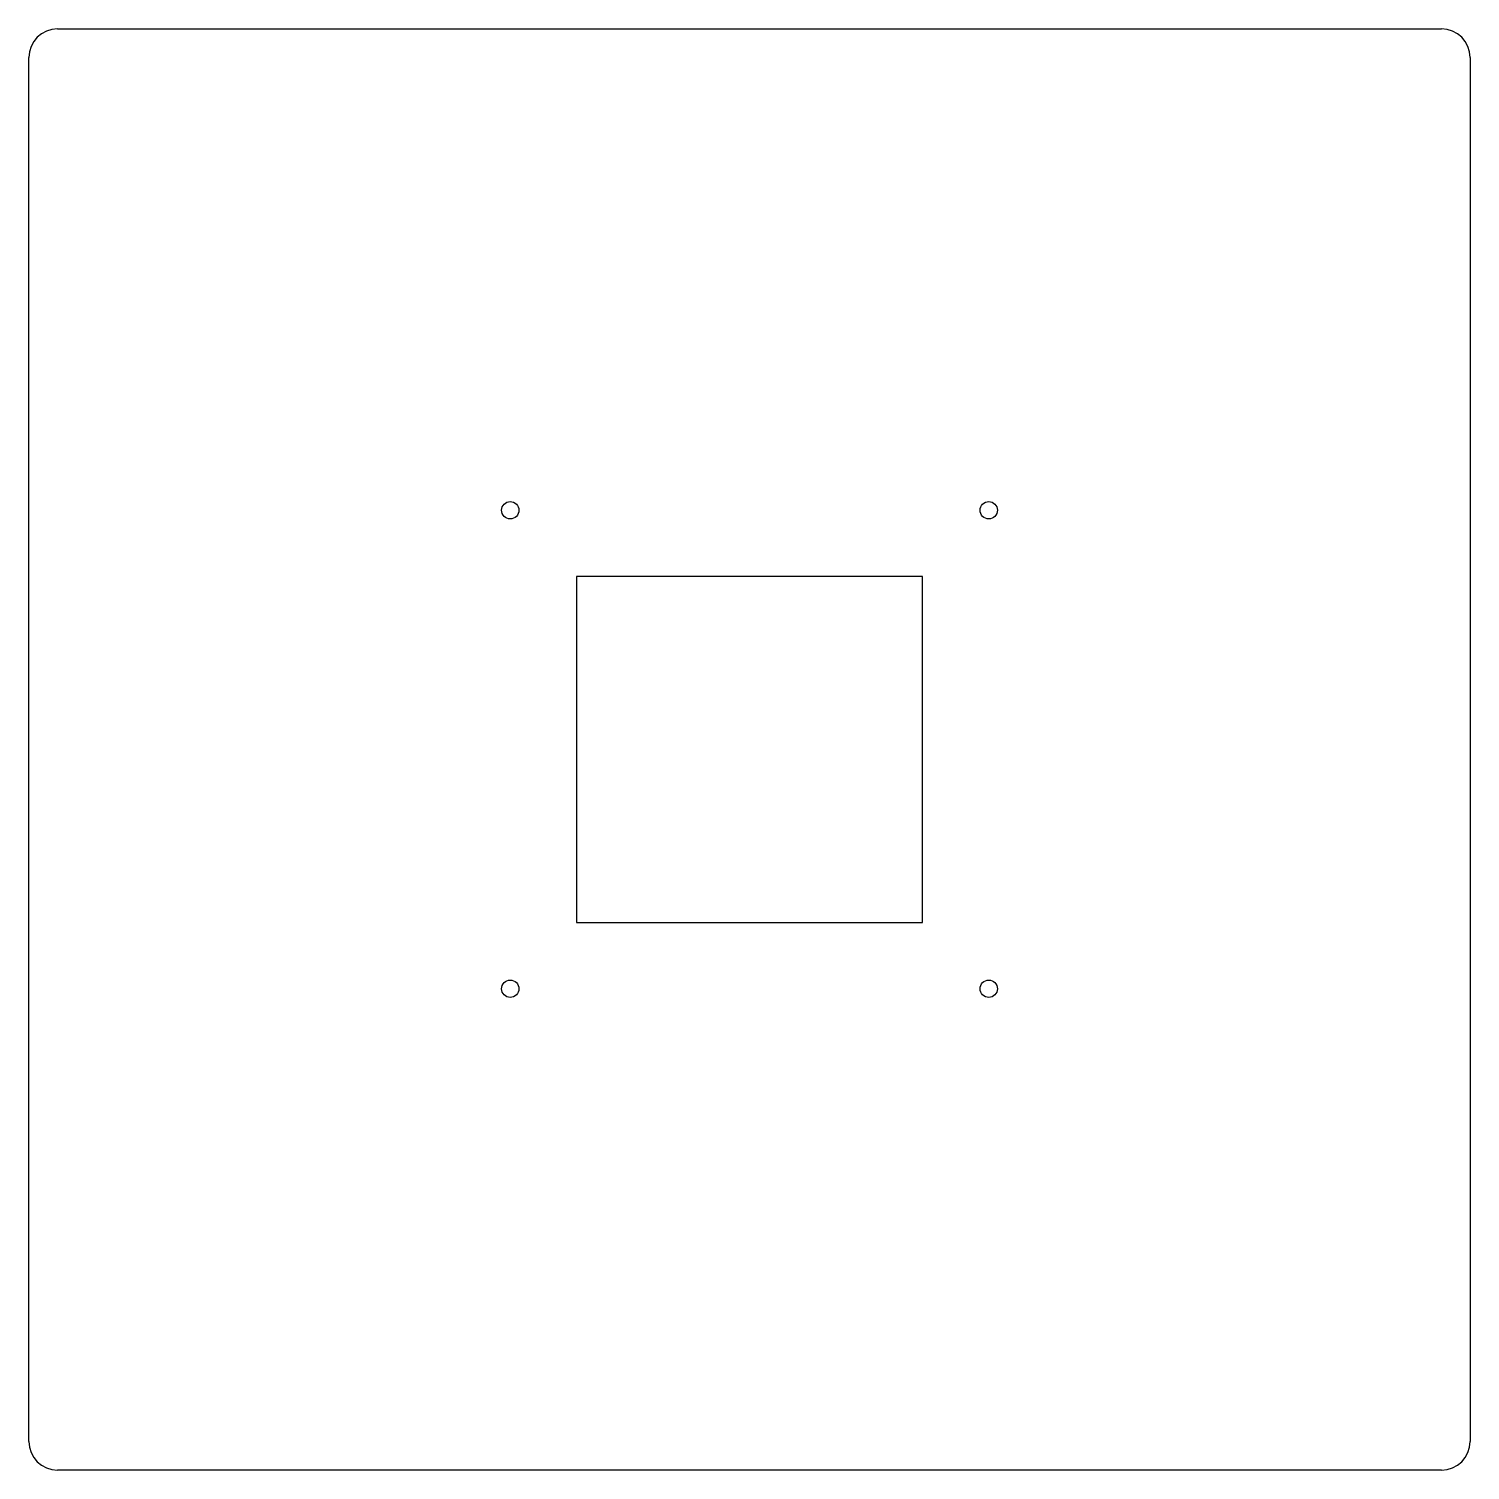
# Model space of a CAD drawing. Header units: millimetres. Extents: x 120 to 370, y 120 to 370.
import ezdxf

# ---------------------------------------------------------------- set-up
doc = ezdxf.new("R2010")
doc.units = ezdxf.units.MM

msp = doc.modelspace()

# ---------------------------------------------------------------- linework, layer by layer
for p, q in [((125, 370), (365, 370)), ((120, 270), (120, 365)), ((370, 365), (370, 125)), ((120, 125), (120, 270)), ((365, 120), (125, 120))]:
    msp.add_line(p, q)
msp.add_lwpolyline([(215, 215), (275, 215), (275, 275), (215, 275)], close=True)
for centre in [(203.5, 286.5), (286.5, 286.5), (203.5, 203.5), (286.5, 203.5)]:
    msp.add_circle(centre, 1.5)
for centre, start, end in [((125, 365), 90, 180), ((365, 365), 0, 90), ((125, 125), 180, 270), ((365, 125), 270, 0)]:
    msp.add_arc(centre, 5, start, end)

doc.saveas('drawing.dxf')
